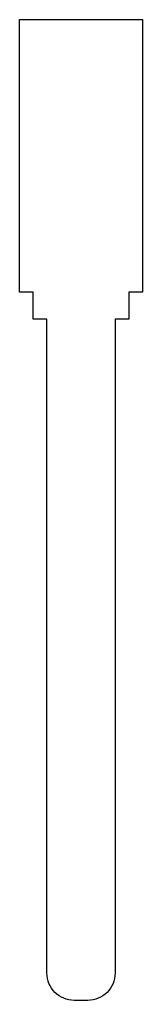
# Model space of a CAD drawing. Header units: millimetres. Extents: x -45.4 to -36.4, y -50.5 to 21.5.
import ezdxf

# ---------------------------------------------------------------- set-up
doc = ezdxf.new("R2010")
doc.units = ezdxf.units.MM
doc.layers.add('Corte exterior', color=1, linetype='Continuous', true_color=0xff0000)

msp = doc.modelspace()

# ---------------------------------------------------------------- linework, layer by layer
at = {"layer": 'Corte exterior'}
msp.add_lwpolyline([(-36.414, 21.5), (-36.414, 15.5), (-36.414, 1.5), (-37.414, 1.5), (-37.414, -0.5), (-38.414, -0.5), (-38.414, -48.5, -0.414214), (-40.414, -50.5), (-41.414, -50.5, -0.414214), (-43.414, -48.5), (-43.414, -0.5), (-44.414, -0.5), (-44.414, 1.5), (-45.414, 1.5), (-45.414, 21.5)], format="xyb", close=True, dxfattribs=at)

doc.saveas('drawing.dxf')
